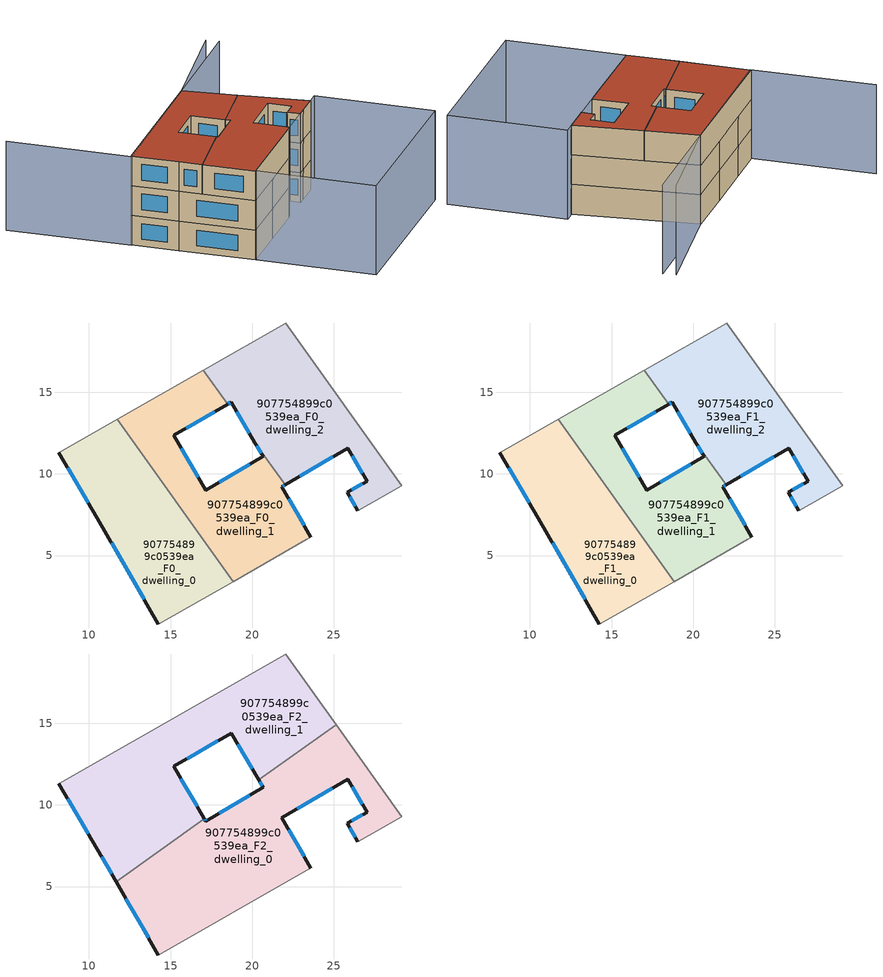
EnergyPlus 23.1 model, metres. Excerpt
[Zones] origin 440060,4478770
907754899c0539ea_F0_dwelling_0
 floor ground (EU_floor_Construction): 11.73,13.35 18.82,3.41 14.26,0.81 10.51,7.29 8.15,11.31 z0
 wall outside (EU_wall_Construction): 8.15,11.31 10.51,7.29 14.26,0.81 z0:3
 wall adiabatic (EU_wall_Construction): 11.73,13.35 8.15,11.31 / 14.26,0.81 18.82,3.41 z0:3
 wall to 907754899c0539ea_F0_dwelling_1 (EU_wall_Construction): 18.82,3.41 11.73,13.35 z0:3
 window (EU_Window_Construction): 11.39,5.77 13.38,2.33 / 8.71,10.37 9.96,8.23 z0.7:2.3
907754899c0539ea_F0_dwelling_1
 floor ground (EU_floor_Construction): 18.49,14.26 15.18,12.35 17.15,8.99 20.66,11.07 20.16,11.92 22.01,9.33 21.81,9.21 23.59,6.13 23.35,5.99 18.82,3.41 11.73,13.35 17,16.35 z0
 wall outside (EU_wall_Construction): 20.66,11.07 17.15,8.99 15.18,12.35 18.49,14.26 / 20.66,11.07 20.16,11.92 / 23.59,6.13 21.81,9.21 22.01,9.33 z0:3
 wall adiabatic (EU_wall_Construction): 18.82,3.41 23.35,5.99 23.59,6.13 / 17,16.35 11.73,13.35 z0:3
 wall to 907754899c0539ea_F0_dwelling_2 (EU_wall_Construction): 22.01,9.33 20.16,11.92 / 18.49,14.26 17,16.35 z0:3
 window (EU_Window_Construction): 15.96,12.8 17.72,13.81 / 16.69,9.78 15.64,11.56 / 19.84,10.59 17.97,9.48 / 20.54,11.27 20.28,11.72 / 21.85,9.24 21.96,9.3 / 23.17,6.85 22.22,8.49 z0.7:2.3
907754899c0539ea_F0_dwelling_2
 floor ground (EU_floor_Construction): 22.05,19.23 29.15,9.29 27.16,8.13 26.47,7.74 25.8,8.87 27.02,9.56 25.84,11.57 22.01,9.33 20.16,11.92 18.71,14.39 18.49,14.26 17,16.35 z0
 wall outside (EU_wall_Construction): 22.01,9.33 25.84,11.57 27.02,9.56 25.8,8.87 26.47,7.74 / 18.49,14.26 18.71,14.39 20.16,11.92 z0:3
 wall adiabatic (EU_wall_Construction): 26.47,7.74 27.16,8.13 29.15,9.29 22.05,19.23 17,16.35 z0:3
 window (EU_Window_Construction): 26.74,9.4 26.09,9.03 / 26.11,11.09 26.74,10.03 / 22.9,9.85 24.94,11.04 / 19.05,13.81 19.82,12.5 / 18.54,14.29 18.66,14.36 / 25.96,8.6 26.31,8 z0.7:2.3
907754899c0539ea_F1_dwelling_0
 floor to 907754899c0539ea_F0_dwelling_0 (EU_floor_Construction): 11.73,13.35 18.82,3.41 14.26,0.81 10.51,7.29 8.15,11.31 z3
 wall outside (EU_wall_Construction): 8.15,11.31 10.51,7.29 14.26,0.81 z3:6
 wall adiabatic (EU_wall_Construction): 11.73,13.35 8.15,11.31 / 14.26,0.81 18.82,3.41 z3:6
 wall to 907754899c0539ea_F1_dwelling_1 (EU_wall_Construction): 18.82,3.41 11.73,13.35 z3:6
 window (EU_Window_Construction): 11.39,5.77 13.38,2.33 / 8.71,10.37 9.96,8.23 z3.7:5.3
907754899c0539ea_F1_dwelling_1
 floor to 907754899c0539ea_F0_dwelling_1 (EU_floor_Construction): 18.49,14.26 15.18,12.35 17.15,8.99 20.66,11.07 20.16,11.92 22.01,9.33 21.81,9.21 23.59,6.13 23.35,5.99 18.82,3.41 11.73,13.35 17,16.35 z3
 wall outside (EU_wall_Construction): 20.66,11.07 17.15,8.99 15.18,12.35 18.49,14.26 / 20.66,11.07 20.16,11.92 / 23.59,6.13 21.81,9.21 22.01,9.33 z3:6
 wall adiabatic (EU_wall_Construction): 18.82,3.41 23.35,5.99 23.59,6.13 / 17,16.35 11.73,13.35 z3:6
 wall to 907754899c0539ea_F1_dwelling_2 (EU_wall_Construction): 22.01,9.33 20.16,11.92 / 18.49,14.26 17,16.35 z3:6
 window (EU_Window_Construction): 15.96,12.8 17.72,13.81 / 16.69,9.78 15.64,11.56 / 19.84,10.59 17.97,9.48 / 20.54,11.27 20.28,11.72 / 21.85,9.24 21.96,9.3 / 23.17,6.85 22.22,8.49 z3.7:5.3
907754899c0539ea_F1_dwelling_2
 floor to 907754899c0539ea_F0_dwelling_2 (EU_floor_Construction): 22.05,19.23 29.15,9.29 27.16,8.13 26.47,7.74 25.8,8.87 27.02,9.56 25.83,11.57 22.01,9.33 20.16,11.92 18.71,14.39 18.49,14.26 17,16.35 z3
 wall outside (EU_wall_Construction): 22.01,9.33 25.84,11.57 27.02,9.56 25.8,8.87 26.47,7.74 / 18.49,14.26 18.71,14.39 20.16,11.92 z3:6
 wall adiabatic (EU_wall_Construction): 26.47,7.74 27.16,8.13 29.15,9.29 22.05,19.23 17,16.35 z3:6
 window (EU_Window_Construction): 26.74,9.4 26.09,9.03 / 26.11,11.09 26.74,10.03 / 22.9,9.85 24.94,11.04 / 19.05,13.81 19.82,12.5 / 18.54,14.29 18.66,14.36 / 25.96,8.6 26.31,8 z3.7:5.3
907754899c0539ea_F2_dwelling_0
 floor to 907754899c0539ea_F1_dwelling_0 (EU_floor_Construction): 15.51,8.05 18.82,3.41 14.26,0.81 11.66,5.3 z6
 floor to 907754899c0539ea_F1_dwelling_1 (EU_floor_Construction): 22.01,9.33 21.81,9.21 23.59,6.13 23.35,5.99 18.82,3.41 15.51,8.05 17.06,9.15 17.15,8.99 20.66,11.07 20.39,11.53 20.42,11.55 z6
 floor to 907754899c0539ea_F1_dwelling_2 (EU_floor_Construction): 25.13,14.91 29.15,9.29 27.16,8.13 26.47,7.74 25.8,8.87 27.02,9.56 25.83,11.57 22.01,9.33 20.42,11.55 z6
 wall outside (EU_wall_Construction): 23.59,6.13 21.81,9.21 25.84,11.57 27.02,9.56 25.8,8.87 26.47,7.74 / 11.66,5.3 14.26,0.81 / 20.39,11.53 20.66,11.07 17.15,8.99 17.06,9.15 z6:9
 wall adiabatic (EU_wall_Construction): 14.26,0.81 23.35,5.99 23.59,6.13 / 26.47,7.74 27.16,8.13 29.15,9.29 25.13,14.91 z6:9
 wall to 907754899c0539ea_F2_dwelling_1 (EU_wall_Construction): 17.06,9.15 11.66,5.3 / 25.13,14.91 20.39,11.53 z6:9
 window (EU_Window_Construction): 26.11,11.09 26.74,10.03 / 22.75,9.76 24.89,11.01 / 23.17,6.85 22.22,8.49 / 12.27,4.25 13.65,1.86 / 17.13,9.03 17.08,9.11 / 19.84,10.59 17.97,9.48 / 20.45,11.42 20.6,11.18 / 25.96,8.6 26.31,8 / 26.74,9.4 26.09,9.03 z6.7:8.3
 roof outside (EU_roof_Construction): 26.47,7.74 27.16,8.13 29.15,9.29 25.13,14.91 20.39,11.53 20.66,11.07 17.15,8.99 17.06,9.15 11.66,5.3 14.26,0.81 23.35,5.99 23.59,6.13 21.81,9.21 25.84,11.57 27.02,9.56 25.8,8.87 z9
907754899c0539ea_F2_dwelling_1
 floor to 907754899c0539ea_F1_dwelling_0 (EU_floor_Construction): 11.73,13.35 15.51,8.05 11.66,5.3 10.51,7.29 8.15,11.31 z6
 floor to 907754899c0539ea_F1_dwelling_1 (EU_floor_Construction): 17,16.35 18.49,14.26 15.18,12.35 17.06,9.15 15.51,8.05 11.73,13.35 z6
 floor to 907754899c0539ea_F1_dwelling_2 (EU_floor_Construction): 22.05,19.23 25.13,14.91 20.42,11.55 20.16,11.92 18.71,14.39 18.49,14.26 17,16.35 z6
 wall outside (EU_wall_Construction): 17.06,9.15 15.18,12.35 18.71,14.39 20.39,11.53 / 8.15,11.31 10.51,7.29 11.66,5.3 z6:9
 wall adiabatic (EU_wall_Construction): 25.13,14.91 22.05,19.23 8.15,11.31 z6:9
 window (EU_Window_Construction): 19.1,13.72 20,12.2 / 16.01,12.83 17.88,13.91 / 16.62,9.9 15.62,11.6 / 10.78,6.83 11.39,5.77 / 8.71,10.37 9.96,8.23 z6.7:8.3
 roof outside (EU_roof_Construction): 20.39,11.53 25.13,14.91 22.05,19.23 8.15,11.31 10.51,7.29 11.66,5.3 17.06,9.15 15.18,12.35 18.71,14.39 z9
shading: 21.9,19.12 31.75,26.28 / 32.49,25.25 8.15,11.16 / 8.15,11.16 2.05,21.7 / 14.25,0.82 30.22,9.89 / 30.22,9.89 36.01,-0.29 / 36.01,-0.29 20.04,-9.36 / 20.04,-9.36 14.25,0.82 z0:9
[Building]
EU S2 Campaign: North Axis=0; Terrain=City; Solar Distribution=FullExterior
[Site:Location]
Madrid: Latitude=40.5; Longitude=-3.5; Time Zone=1; Elevation=609
[SizingPeriod:WeatherFileDays]
AnnualSizingPeriod: Begin Month=1; Begin Day of Month=1; End Month=12; End Day of Month=31; Day of Week for Start Day=Monday; Use Weather File Daylight Saving Period=No; Use Weather File Rain and Snow Indicators=No
[MATERIAL]
EU_InternalMass_Material: Roughness=MediumRough; Thickness=0.1; Conductivity=1; Density=1800; Specific Heat=900; Thermal Absorptance=0.9; Solar Absorptance=0.7; Visible Absorptance=0.7
[MATERIAL:NOMASS] Roughness=MediumRough; Thermal Absorptance=0.9; Solar Absorptance=0.7; Visible Absorptance=0.7
Name | Thermal Resistance
EU_wall_NoMass | 0.419739
EU_roof_NoMass | 0.352165
EU_floor_NoMass | 0.608284
[WINDOWMATERIAL:SIMPLEGLAZINGSYSTEM]
EU_Window_SimpleGlazing: UFactor=4.8352; Solar Heat Gain Coefficient=0.85; Visible Transmittance=0.85
[CONSTRUCTION]
EU_wall_Construction: EU_wall_NoMass
EU_roof_Construction: EU_roof_NoMass
EU_floor_Construction: EU_floor_NoMass
EU_InternalMass_Construction: EU_InternalMass_Material
EU_Window_Construction: EU_Window_SimpleGlazing
[ZONE] Type=1; Multiplier=1; Ceiling Height=autocalculate; Floor Area=autocalculate; Part of Total Floor Area=Yes
Name | Volume
907754899c0539ea_F0_dwelling_0; 907754899c0539ea_F1_dwelling_0 | 170.343
907754899c0539ea_F2_dwelling_0 | 255.515
907754899c0539ea_F0_dwelling_1 | 170.37
907754899c0539ea_F1_dwelling_1 | 170.369
907754899c0539ea_F2_dwelling_1 | 255.499
907754899c0539ea_F0_dwelling_2 | 170.339
907754899c0539ea_F1_dwelling_2 | 170.34
[INTERNALMASS] Construction=EU_InternalMass_Construction
Name | Zone or ZoneList | Surface Area
907754899c0539ea_F0_dwelling_0_EU_InternalMass | 907754899c0539ea_F0_dwelling_0 | 56.781
907754899c0539ea_F0_dwelling_1_EU_InternalMass | 907754899c0539ea_F0_dwelling_1 | 56.7898
907754899c0539ea_F0_dwelling_2_EU_InternalMass | 907754899c0539ea_F0_dwelling_2 | 56.7798
907754899c0539ea_F1_dwelling_0_EU_InternalMass | 907754899c0539ea_F1_dwelling_0 | 56.781
907754899c0539ea_F1_dwelling_1_EU_InternalMass | 907754899c0539ea_F1_dwelling_1 | 56.7898
907754899c0539ea_F1_dwelling_2_EU_InternalMass | 907754899c0539ea_F1_dwelling_2 | 56.7798
907754899c0539ea_F2_dwelling_0_EU_InternalMass | 907754899c0539ea_F2_dwelling_0 | 85.1735
907754899c0539ea_F2_dwelling_1_EU_InternalMass | 907754899c0539ea_F2_dwelling_1 | 85.1774
[OTHEREQUIPMENT] Fuel Type=Electricity; Design Level Calculation Method=Watts/Area; Power per Zone Floor Area=1; Fraction Latent=0; Fraction Radiant=0; Fraction Lost=0; Carbon Dioxide Generation Rate=0; EndUse Subcategory=EU_Step8_InternalGains
Name | Zone or ZoneList or Space or SpaceList | Schedule
EU_Step8_InternalGain_907754899c0539ea_F0_dwelling_0_f000 | 907754899c0539ea_F0_dwelling_0 | EU_Step8_GainSchedule_907754899c0539ea_F0_dwelling_0_f000
EU_Step8_InternalGain_907754899c0539ea_F0_dwelling_1_f000 | 907754899c0539ea_F0_dwelling_1 | EU_Step8_GainSchedule_907754899c0539ea_F0_dwelling_1_f000
EU_Step8_InternalGain_907754899c0539ea_F0_dwelling_2_f000 | 907754899c0539ea_F0_dwelling_2 | EU_Step8_GainSchedule_907754899c0539ea_F0_dwelling_2_f000
EU_Step8_InternalGain_907754899c0539ea_F1_dwelling_0_f000 | 907754899c0539ea_F1_dwelling_0 | EU_Step8_GainSchedule_907754899c0539ea_F1_dwelling_0_f000
EU_Step8_InternalGain_907754899c0539ea_F1_dwelling_1_f000 | 907754899c0539ea_F1_dwelling_1 | EU_Step8_GainSchedule_907754899c0539ea_F1_dwelling_1_f000
EU_Step8_InternalGain_907754899c0539ea_F1_dwelling_2_f000 | 907754899c0539ea_F1_dwelling_2 | EU_Step8_GainSchedule_907754899c0539ea_F1_dwelling_2_f000
EU_Step8_InternalGain_907754899c0539ea_F2_dwelling_0_f000 | 907754899c0539ea_F2_dwelling_0 | EU_Step8_GainSchedule_907754899c0539ea_F2_dwelling_0_f000
EU_Step8_InternalGain_907754899c0539ea_F2_dwelling_1_f000 | 907754899c0539ea_F2_dwelling_1 | EU_Step8_GainSchedule_907754899c0539ea_F2_dwelling_1_f000
[ZONEVENTILATION:DESIGNFLOWRATE] Schedule=EU_AlwaysOn; Design Flow Rate Calculation Method=AirChanges/Hour; Air Changes per Hour=0.703302; Ventilation Type=Natural; Fan Pressure Rise=0; Fan Total Efficiency=1; Constant Term Coefficient=1; Temperature Term Coefficient=0; Velocity Term Coefficient=0; Velocity Squared Term Coefficient=0; Minimum Indoor Temperature=-100; Maximum Indoor Temperature=100; Delta Temperature=-100; Minimum Outdoor Temperature=-100; Maximum Outdoor Temperature=100; Maximum Wind Speed=40
Name | Zone or ZoneList or Space or SpaceList
EU_ConstantAir_907754899c0539ea_F0_dwelling_0 | 907754899c0539ea_F0_dwelling_0
EU_ConstantAir_907754899c0539ea_F0_dwelling_1 | 907754899c0539ea_F0_dwelling_1
EU_ConstantAir_907754899c0539ea_F0_dwelling_2 | 907754899c0539ea_F0_dwelling_2
EU_ConstantAir_907754899c0539ea_F1_dwelling_0 | 907754899c0539ea_F1_dwelling_0
EU_ConstantAir_907754899c0539ea_F1_dwelling_1 | 907754899c0539ea_F1_dwelling_1
EU_ConstantAir_907754899c0539ea_F1_dwelling_2 | 907754899c0539ea_F1_dwelling_2
EU_ConstantAir_907754899c0539ea_F2_dwelling_0 | 907754899c0539ea_F2_dwelling_0
EU_ConstantAir_907754899c0539ea_F2_dwelling_1 | 907754899c0539ea_F2_dwelling_1
[HVACTEMPLATE:THERMOSTAT] Constant Heating Setpoint=20; Constant Cooling Setpoint=50
EU_HeatOnly_907754899c0539ea_F0_dwelling_0; EU_HeatOnly_907754899c0539ea_F0_dwelling_1; EU_HeatOnly_907754899c0539ea_F0_dwelling_2; EU_HeatOnly_907754899c0539ea_F1_dwelling_0; EU_HeatOnly_907754899c0539ea_F1_dwelling_1; EU_HeatOnly_907754899c0539ea_F1_dwelling_2; EU_HeatOnly_907754899c0539ea_F2_dwelling_0; EU_HeatOnly_907754899c0539ea_F2_dwelling_1
[HVACTEMPLATE:ZONE:IDEALLOADSAIRSYSTEM] System Availability Schedule=EU_AlwaysOn; Maximum Heating Supply Air Temperature=50; Minimum Cooling Supply Air Temperature=13; Maximum Heating Supply Air Humidity Ratio=0.0156; Minimum Cooling Supply Air Humidity Ratio=0.0077; Heating Limit=NoLimit; Cooling Limit=NoLimit; Heating Availability Schedule=EU_AlwaysOn; Cooling Availability Schedule=EU_CoolingOff; Dehumidification Control Type=ConstantSensibleHeatRatio; Cooling Sensible Heat Ratio=0.7; Dehumidification Setpoint=60; Humidification Control Type=None; Humidification Setpoint=30; Outdoor Air Method=None; Outdoor Air Flow Rate per Person=0.00944; Outdoor Air Flow Rate per Zone Floor Area=0; Outdoor Air Flow Rate per Zone=0; Demand Controlled Ventilation Type=None; Outdoor Air Economizer Type=NoEconomizer; Heat Recovery Type=None; Sensible Heat Recovery Effectiveness=0.7; Latent Heat Recovery Effectiveness=0.65
Name | Template Thermostat
907754899c0539ea_F0_dwelling_0 | EU_HeatOnly_907754899c0539ea_F0_dwelling_0
907754899c0539ea_F0_dwelling_1 | EU_HeatOnly_907754899c0539ea_F0_dwelling_1
907754899c0539ea_F0_dwelling_2 | EU_HeatOnly_907754899c0539ea_F0_dwelling_2
907754899c0539ea_F1_dwelling_0 | EU_HeatOnly_907754899c0539ea_F1_dwelling_0
907754899c0539ea_F1_dwelling_1 | EU_HeatOnly_907754899c0539ea_F1_dwelling_1
907754899c0539ea_F1_dwelling_2 | EU_HeatOnly_907754899c0539ea_F1_dwelling_2
907754899c0539ea_F2_dwelling_0 | EU_HeatOnly_907754899c0539ea_F2_dwelling_0
907754899c0539ea_F2_dwelling_1 | EU_HeatOnly_907754899c0539ea_F2_dwelling_1
[SIZING:ZONE] Zone Cooling Design Supply Air Temperature Input Method=SupplyAirTemperature; Zone Cooling Design Supply Air Temperature=13; Zone Heating Design Supply Air Temperature Input Method=SupplyAirTemperature; Zone Heating Design Supply Air Temperature=50; Zone Cooling Design Supply Air Humidity Ratio=0.008; Zone Heating Design Supply Air Humidity Ratio=0.008; Cooling Design Air Flow Method=DesignDay; Cooling Design Air Flow Rate=0; Cooling Minimum Air Flow per Zone Floor Area=0.000762; Cooling Minimum Air Flow=0; Cooling Minimum Air Flow Fraction=0.2; Heating Design Air Flow Method=DesignDay; Heating Design Air Flow Rate=0; Heating Maximum Air Flow per Zone Floor Area=0.002032; Heating Maximum Air Flow=0.141576; Heating Maximum Air Flow Fraction=0.3; Account for Dedicated Outdoor Air System=No; Dedicated Outdoor Air System Control Strategy=NeutralSupplyAir; Dedicated Outdoor Air Low Setpoint Temperature for Design=autosize; Dedicated Outdoor Air High Setpoint Temperature for Design=autosize; Zone Load Sizing Method=Sensible Load Only No Latent Load; Zone Latent Cooling Design Supply Air Humidity Ratio Input Method=HumidityRatioDifference; Zone Cooling Design Supply Air Humidity Ratio Difference=0.005; Zone Latent Heating Design Supply Air Humidity Ratio Input Method=HumidityRatioDifference; Zone Humidification Design Supply Air Humidity Ratio Difference=0.005
907754899c0539ea_F0_dwelling_0; 907754899c0539ea_F0_dwelling_1; 907754899c0539ea_F0_dwelling_2; 907754899c0539ea_F1_dwelling_0; 907754899c0539ea_F1_dwelling_1; 907754899c0539ea_F1_dwelling_2; 907754899c0539ea_F2_dwelling_0; 907754899c0539ea_F2_dwelling_1
[SCHEDULE:CONSTANT]
Name | Hourly Value
EU_AlwaysOn | 1
EU_CoolingOff | 0
[SCHEDULE:FILE] Column Number=1; Rows to Skip at Top=0; Number of Hours of Data=8760; Column Separator=Comma; Interpolate to Timestep=No; Minutes per Item=60; Adjust Schedule for Daylight Savings=Yes
Name | File
EU_Step8_GainSchedule_907754899c0539ea_F0_dwelling_0_f000 | ../../schedules/907754899c0539ea/907754899c0539ea_F0_dwelling_0_f000_gain.csv
EU_Step8_GainSchedule_907754899c0539ea_F0_dwelling_1_f000 | ../../schedules/907754899c0539ea/907754899c0539ea_F0_dwelling_1_f000_gain.csv
EU_Step8_GainSchedule_907754899c0539ea_F0_dwelling_2_f000 | ../../schedules/907754899c0539ea/907754899c0539ea_F0_dwelling_2_f000_gain.csv
EU_Step8_GainSchedule_907754899c0539ea_F1_dwelling_0_f000 | ../../schedules/907754899c0539ea/907754899c0539ea_F1_dwelling_0_f000_gain.csv
EU_Step8_GainSchedule_907754899c0539ea_F1_dwelling_1_f000 | ../../schedules/907754899c0539ea/907754899c0539ea_F1_dwelling_1_f000_gain.csv
EU_Step8_GainSchedule_907754899c0539ea_F1_dwelling_2_f000 | ../../schedules/907754899c0539ea/907754899c0539ea_F1_dwelling_2_f000_gain.csv
EU_Step8_GainSchedule_907754899c0539ea_F2_dwelling_0_f000 | ../../schedules/907754899c0539ea/907754899c0539ea_F2_dwelling_0_f000_gain.csv
EU_Step8_GainSchedule_907754899c0539ea_F2_dwelling_1_f000 | ../../schedules/907754899c0539ea/907754899c0539ea_F2_dwelling_1_f000_gain.csv
